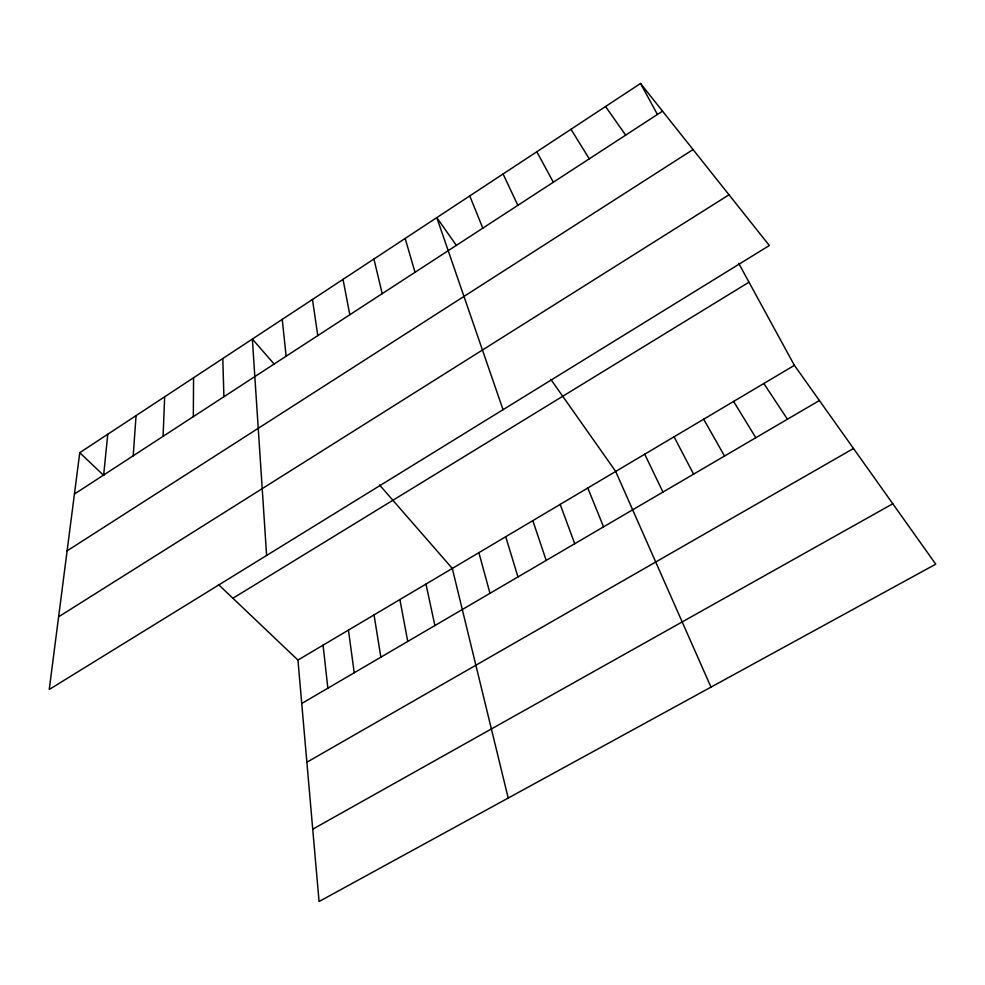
<?xml version="1.0" encoding="UTF-8"?>
<svg xmlns="http://www.w3.org/2000/svg" width="985" height="985" viewBox="0 0 985 985"><rect width="100%" height="100%" fill="white"/><g stroke="black" fill="none" stroke-linecap="round" stroke-linejoin="round"><path stroke-width="1.48" d="M193.331 416.655L193.565 377.76M163.091 436.33L164.655 396.807M133.209 455.796L136.053 415.633M103.659 475.041L107.759 434.262M79.76 452.694L49.25 689.463L769.334 245.511L640.533 83.479L79.76 452.694L103.72 475.459M74.429 494.064L662.523 111.133M67.115 550.849L693.058 149.548M58.62 616.795L729.023 194.808M232.903 598.264L748.994 282.19M297.938 660.085L794.39 365.349L935.75 564.171L319.054 901.521L297.938 660.085L218.473 584.536M301.742 703.487L819.385 400.526M306.877 762.218L853.503 448.495M312.725 829.185L892.804 503.778M274.236 364.154L252.357 339.049L266.615 555.454M379.496 484.915L452.3 568.443L508.211 798.047M456.449 245.511L436.798 217.623L503.027 409.686M550.763 379.299L615.699 471.433L710.985 687.124M605.541 106.515L625.66 135.142M763.831 383.485L787.434 419.228M570.98 129.269L589.276 158.831M733.603 401.437L755.815 437.734M703.672 419.204L724.529 456.043M640.533 83.479L657.401 114.383M738.725 263.377L794.39 365.349M536.825 151.752L553.336 182.225M674.048 436.798L693.588 474.154M644.732 454.196L662.954 492.081M503.089 173.976L517.851 205.336M469.746 195.929L482.81 228.151M587.811 487.994L603.546 526.852M560.182 504.394L574.723 543.72M532.823 520.634L546.195 560.416M505.724 536.726L517.95 576.939M405.18 238.432L415.005 272.303M478.882 552.659L489.988 593.315M373.931 259.018L382.217 293.653M425.963 584.08L434.89 625.561M343.026 279.358L349.81 314.757M399.885 599.569L407.741 641.457M374.041 614.911L380.85 657.192M312.467 299.477L317.786 335.614M348.444 630.104L354.218 672.767M323.068 645.163L327.857 688.207M282.239 319.374L286.118 356.225M222.807 358.515L223.903 396.746"/></g></svg>
